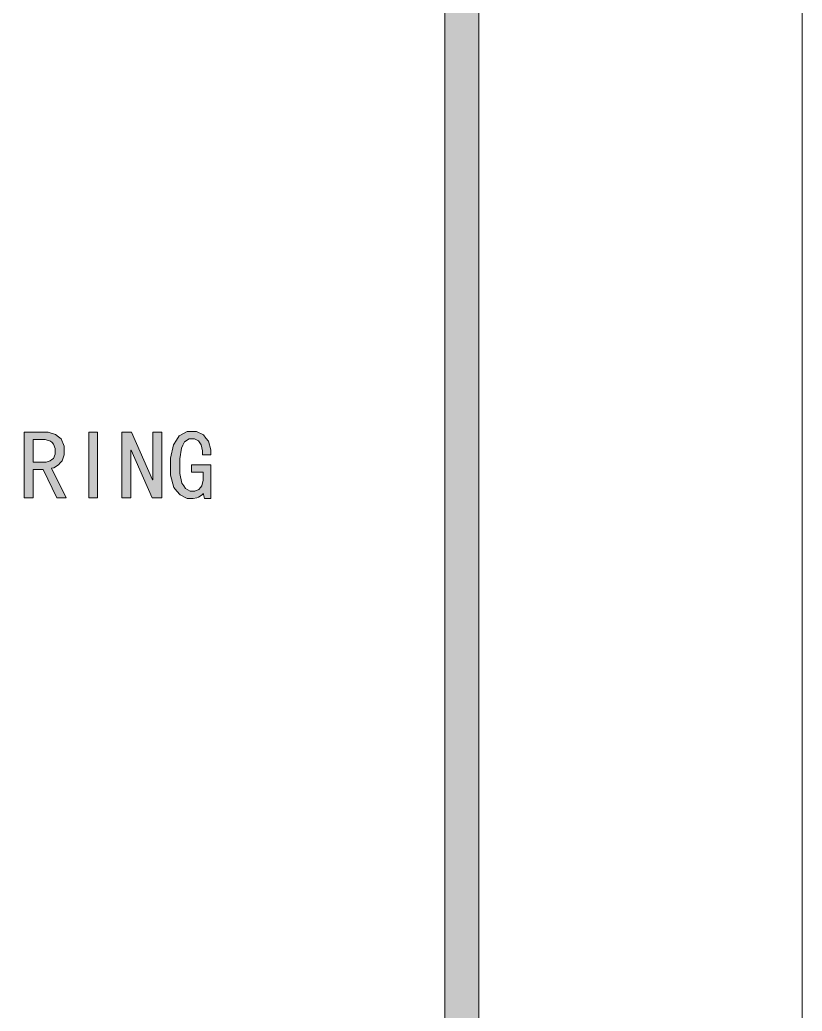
# Model space of a CAD drawing. Header units: millimetres. Extents: x 0 to 829, y 0 to 586.
# Drawn here: x 806.49 to 829.15, y 508.74 to 537.45 of the extents above; entities that cross this region are included whole.
import ezdxf

# ---------------------------------------------------------------- set-up
doc = ezdxf.new("R2010")
doc.units = ezdxf.units.MM

msp = doc.modelspace()

# ---------------------------------------------------------------- hatches: boundary and pattern name
h = msp.add_hatch(color=0)
h.dxf.hatch_style = 2
h.paths.add_polyline_path([(819.788528, 9.36625), (818.80075, 10.3505), (818.80075, 575.281778), (819.788528, 576.266028)])
h = msp.add_hatch(color=0)
h.paths.add_polyline_path([(807.829361, 523.606889), (807.56125, 523.606889), (807.162611, 524.428861), (806.873333, 524.428861), (806.873333, 523.606889), (806.619333, 523.606889), (806.619333, 525.508361), (807.173194, 525.508361), (807.30725, 525.508361), (807.522444, 525.444861), (807.607111, 525.377833), (807.691778, 525.314333), (807.772917, 525.106194), (807.772917, 524.961556), (807.772917, 524.852194), (807.716472, 524.679333), (807.663556, 524.619361), (807.607111, 524.559389), (807.480111, 524.47825), (807.406028, 524.464139)])
h.paths.add_polyline_path([(807.518917, 524.961556), (807.518917, 525.039167), (807.469528, 525.162639), (807.423667, 525.2085), (807.377806, 525.250833), (807.222583, 525.296694), (807.11675, 525.296694), (806.873333, 525.296694), (806.873333, 524.640528), (807.183778, 524.640528), (807.250806, 524.640528), (807.367222, 524.675806), (807.416611, 524.714611), (807.469528, 524.749889), (807.518917, 524.873361)])
h = msp.add_hatch(color=0)
h.dxf.hatch_style = 2
h.paths.add_polyline_path([(808.739528, 523.606889), (808.485528, 523.606889), (808.485528, 525.508361), (808.739528, 525.508361)])
h = msp.add_hatch(color=0)
h.dxf.hatch_style = 2
h.paths.add_polyline_path([(810.605722, 523.606889), (810.327028, 523.606889), (809.716722, 524.98625), (809.706139, 524.98625), (809.706139, 523.606889), (809.448611, 523.606889), (809.448611, 525.508361), (809.727306, 525.508361), (810.337611, 524.129), (810.348194, 524.129), (810.348194, 525.508361), (810.605722, 525.508361)])
h = msp.add_hatch(color=0)
h.dxf.hatch_style = 2
h.paths.add_polyline_path([(812.027417, 523.585722), (811.836917, 523.585722), (811.805167, 523.740944), (811.780472, 523.709194), (811.713444, 523.65275), (811.664056, 523.631583), (811.618194, 523.606889), (811.515889, 523.585722), (811.459444, 523.585722), (811.343028, 523.585722), (811.134889, 523.695083), (811.043167, 523.800917), (810.951444, 523.910278), (810.859722, 524.259528), (810.859722, 524.495889), (810.859722, 524.756944), (810.944389, 525.145), (811.025528, 525.275528), (811.110194, 525.402528), (811.335972, 525.529528), (811.480611, 525.529528), (811.611139, 525.529528), (811.808694, 525.434278), (811.882778, 525.339028), (811.953333, 525.247306), (812.027417, 525.000361), (812.027417, 524.852194), (811.780472, 524.852194), (811.780472, 524.968611), (811.741667, 525.145), (811.702861, 525.201444), (811.664056, 525.261417), (811.554694, 525.317861), (811.480611, 525.317861), (811.392417, 525.317861), (811.258361, 525.226139), (811.216028, 525.134417), (811.170167, 525.042694), (811.127833, 524.735778), (811.127833, 524.520583), (811.127833, 524.312444), (811.18075, 524.030222), (811.237194, 523.952611), (811.293639, 523.875), (811.420639, 523.797389), (811.494722, 523.797389), (811.565278, 523.797389), (811.678167, 523.850306), (811.7205, 523.903222), (811.762833, 523.956139), (811.805167, 524.118417), (811.805167, 524.231306), (811.805167, 524.35125), (811.459444, 524.35125), (811.459444, 524.562917), (812.027417, 524.562917)])

# ---------------------------------------------------------------- linework, layer by layer
at = {"color": 0, "lineweight": 0}
for points in [[(0, 0), (0, 585.632278), (829.154778, 585.632278), (829.154778, 0)], [(819.788528, 9.36625), (818.80075, 10.3505), (818.80075, 575.281778), (819.788528, 576.266028)], [(807.829361, 523.606889), (807.56125, 523.606889), (807.162611, 524.428861), (806.873333, 524.428861), (806.873333, 523.606889), (806.619333, 523.606889), (806.619333, 525.508361), (807.173194, 525.508361), (807.30725, 525.508361), (807.522444, 525.444861), (807.607111, 525.377833), (807.691778, 525.314333), (807.772917, 525.106194), (807.772917, 524.961556), (807.772917, 524.852194), (807.716472, 524.679333), (807.663556, 524.619361), (807.607111, 524.559389), (807.480111, 524.47825), (807.406028, 524.464139)], [(808.739528, 523.606889), (808.485528, 523.606889), (808.485528, 525.508361), (808.739528, 525.508361)], [(810.605722, 523.606889), (810.327028, 523.606889), (809.716722, 524.98625), (809.706139, 524.98625), (809.706139, 523.606889), (809.448611, 523.606889), (809.448611, 525.508361), (809.727306, 525.508361), (810.337611, 524.129), (810.348194, 524.129), (810.348194, 525.508361), (810.605722, 525.508361)], [(812.027417, 523.585722), (811.836917, 523.585722), (811.805167, 523.740944), (811.780472, 523.709194), (811.713444, 523.65275), (811.664056, 523.631583), (811.618194, 523.606889), (811.515889, 523.585722), (811.459444, 523.585722), (811.343028, 523.585722), (811.134889, 523.695083), (811.043167, 523.800917), (810.951444, 523.910278), (810.859722, 524.259528), (810.859722, 524.495889), (810.859722, 524.756944), (810.944389, 525.145), (811.025528, 525.275528), (811.110194, 525.402528), (811.335972, 525.529528), (811.480611, 525.529528), (811.611139, 525.529528), (811.808694, 525.434278), (811.882778, 525.339028), (811.953333, 525.247306), (812.027417, 525.000361), (812.027417, 524.852194), (811.780472, 524.852194), (811.780472, 524.968611), (811.741667, 525.145), (811.702861, 525.201444), (811.664056, 525.261417), (811.554694, 525.317861), (811.480611, 525.317861), (811.392417, 525.317861), (811.258361, 525.226139), (811.216028, 525.134417), (811.170167, 525.042694), (811.127833, 524.735778), (811.127833, 524.520583), (811.127833, 524.312444), (811.18075, 524.030222), (811.237194, 523.952611), (811.293639, 523.875), (811.420639, 523.797389), (811.494722, 523.797389), (811.565278, 523.797389), (811.678167, 523.850306), (811.7205, 523.903222), (811.762833, 523.956139), (811.805167, 524.118417), (811.805167, 524.231306), (811.805167, 524.35125), (811.459444, 524.35125), (811.459444, 524.562917), (812.027417, 524.562917)], [(807.518917, 524.961556), (807.518917, 525.039167), (807.469528, 525.162639), (807.423667, 525.2085), (807.377806, 525.250833), (807.222583, 525.296694), (807.11675, 525.296694), (806.873333, 525.296694), (806.873333, 524.640528), (807.183778, 524.640528), (807.250806, 524.640528), (807.367222, 524.675806), (807.416611, 524.714611), (807.469528, 524.749889), (807.518917, 524.873361)]]:
    msp.add_lwpolyline(points, close=True, dxfattribs=at)

doc.saveas('drawing.dxf')
